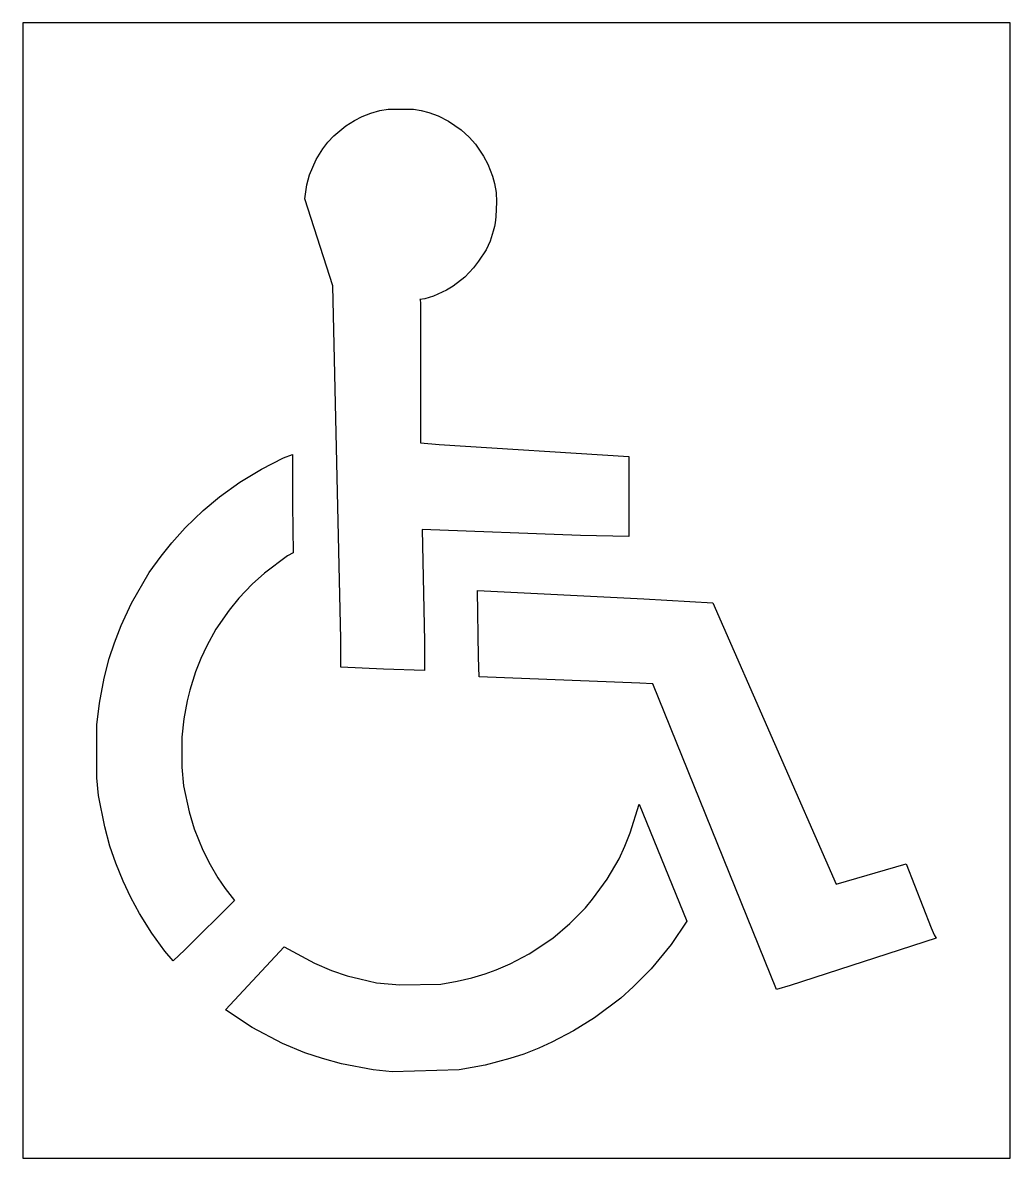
# Model space of a CAD drawing. Header units: inches. Extents: x 0 to 40, y 0 to 46.
import ezdxf

# ---------------------------------------------------------------- set-up
doc = ezdxf.new("R2010")
doc.units = ezdxf.units.IN
doc.header["$MEASUREMENT"] = 0
doc.layers.add('CUT', color=1, linetype='Continuous')

msp = doc.modelspace()

# ---------------------------------------------------------------- linework, layer by layer
at = {"layer": 'CUT'}
for points in [[(0, 0), (40, 0), (40, 46), (0, 46)], [(18.658, 40.594), (18.833, 40.27), (19.033, 39.786), (19.113, 39.492), (19.174, 39.122), (19.186, 38.748), (19.164, 38.141), (19.139, 37.89), (19.113, 37.744), (19.06, 37.557), (18.927, 37.156), (18.767, 36.805), (18.467, 36.341), (18.253, 36.064), (17.913, 35.698), (17.436, 35.329), (17.167, 35.166), (16.636, 34.927), (16.287, 34.818), (16.088, 34.786), (16.095, 34.77), (16.099, 34.758), (16.102, 34.739), (16.106, 34.683), (16.11, 34.485), (16.11, 28.982), (16.871, 28.911), (24.55, 28.429), (24.55, 25.192), (22.597, 25.231), (16.177, 25.465), (16.278, 20.951), (16.278, 19.758), (14.617, 19.812), (12.89, 19.893), (12.89, 21.031), (12.556, 35.347), (11.431, 38.865), (11.513, 39.439), (11.619, 39.839), (11.885, 40.458), (12.153, 40.889), (12.361, 41.156), (12.598, 41.419), (13.084, 41.826), (13.433, 42.043), (13.751, 42.202), (14.1, 42.337), (14.471, 42.444), (14.803, 42.5), (15.823, 42.5), (16.141, 42.447), (16.446, 42.364), (16.822, 42.229), (17.246, 42.016), (17.763, 41.659), (18.079, 41.37), (18.333, 41.085)], [(7.827, 21.427), (7.453, 20.755), (7.216, 20.248), (7.002, 19.71), (6.763, 18.962), (6.657, 18.535), (6.522, 17.801), (6.442, 17.053), (6.442, 15.839), (6.509, 15.091), (6.737, 14.036), (6.949, 13.342), (7.294, 12.484), (7.586, 11.896), (7.907, 11.358), (8.198, 10.931), (8.577, 10.449), (6.566, 8.441), (6.099, 8.004), (5.763, 8.394), (5.233, 9.115), (4.727, 9.921), (4.382, 10.561), (4.065, 11.229), (3.772, 11.954), (3.533, 12.648), (3.321, 13.422), (3.066, 14.691), (3, 15.411), (3, 17.56), (3.106, 18.441), (3.294, 19.443), (3.506, 20.244), (3.718, 20.884), (3.985, 21.583), (4.41, 22.491), (5.127, 23.723), (5.604, 24.39), (6.036, 24.933), (6.581, 25.538), (7.304, 26.24), (7.967, 26.796), (8.789, 27.383), (9.668, 27.92), (10.569, 28.373), (10.923, 28.515), (10.923, 26.464), (10.948, 24.528), (10.724, 24.398), (9.792, 23.704), (9.288, 23.251), (8.754, 22.686), (8.364, 22.21)], [(30.533, 6.843), (25.523, 19.223), (24.997, 19.251), (18.485, 19.498), (18.457, 20.297), (18.42, 22.998), (25.156, 22.664), (27.957, 22.498), (32.954, 11.1), (35.788, 11.934), (36.791, 9.331), (36.911, 9.052), (37, 8.914), (31.081, 7)], [(20.905, 4.466), (20.291, 4.223), (19.734, 4.037), (18.726, 3.77), (17.679, 3.58), (14.962, 3.5), (14.193, 3.58), (12.907, 3.823), (12.138, 4.037), (11.422, 4.277), (10.516, 4.652), (9.297, 5.292), (8.216, 6.009), (10.587, 8.568), (11.815, 7.905), (12.509, 7.61), (13.145, 7.396), (13.649, 7.263), (14.325, 7.113), (15.28, 7.02), (16.937, 7.06), (17.6, 7.18), (18.196, 7.316), (18.726, 7.476), (19.177, 7.636), (19.738, 7.877), (20.507, 8.278), (21.466, 8.921), (22.16, 9.508), (22.8, 10.152), (23.083, 10.495), (23.674, 11.304), (24.154, 12.137), (24.391, 12.644), (24.605, 13.182), (24.97, 14.35), (26.896, 9.599), (26.267, 8.661), (25.45, 7.674), (24.727, 6.946), (24.223, 6.492), (23.163, 5.695), (22.31, 5.16), (21.435, 4.705)]]:
    msp.add_lwpolyline(points, close=True, dxfattribs=at)

doc.saveas('drawing.dxf')
